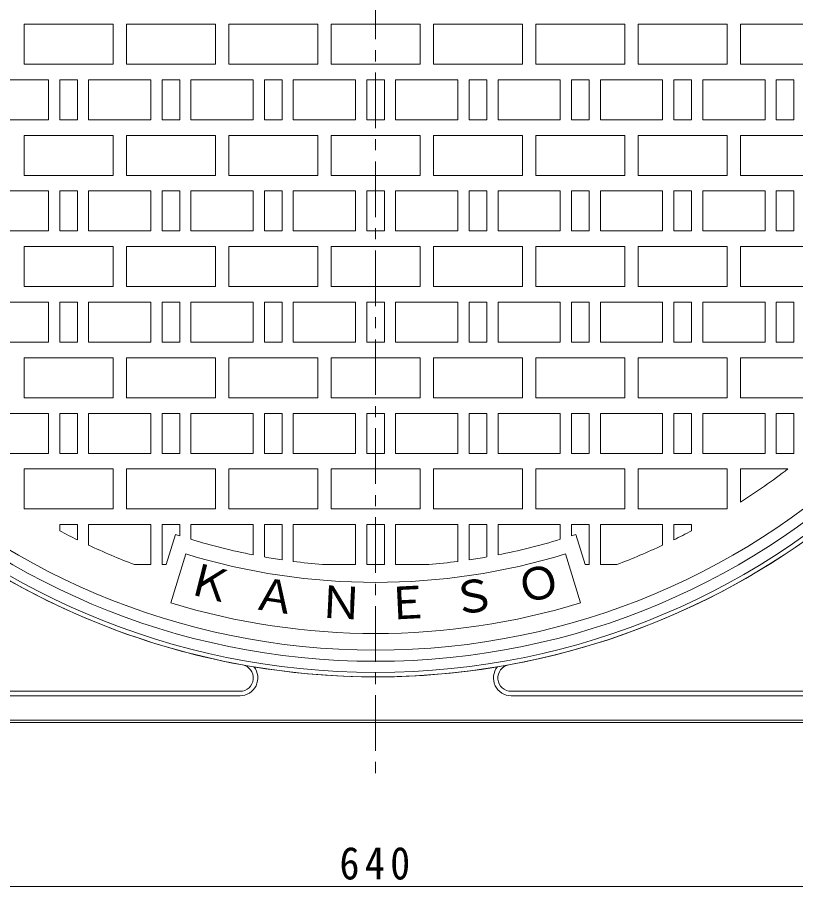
# Model space of a CAD drawing. Units: millimetres, scale not verified. Extents: x -885 to 921, y -689 to 673.
# Drawn here: x -632.3 to -282.6, y -132.6 to 258.2 of the extents above; entities that cross this region are included whole.
import ezdxf
from ezdxf.enums import TextEntityAlignment as Align

# ---------------------------------------------------------------- set-up
doc = ezdxf.new("R2010")
doc.units = ezdxf.units.MM
doc.header["$LTSCALE"] = 5
doc.linetypes.add('CHAIN1', pattern=[8, 5, -1, 1, -1])
for name, color, linetype, lineweight in [('0-0_通り芯', 3, 'Continuous', 9), ('0-1_躯体', 2, 'Continuous', 9), ('0-4_その他', 7, 'Continuous', 9)]:
    doc.layers.add(name, color=color, linetype=linetype, lineweight=lineweight)
doc.layers.add('0-F_STEEL-AB', color=7, linetype='Continuous')
doc.styles.add('ＭＳ ゴシック', font='')
doc.styles.get('ＭＳ ゴシック').set_extended_font_data('MS Gothic')

msp = doc.modelspace()

# ---------------------------------------------------------------- linework, layer by layer
at = {"layer": '0-0_通り芯'}
for p, q in [((-629.343, 255.17), (-589.343, 255.17)), ((-589.343, 255.17), (-589.343, 237.17)), ((-583.343, 255.17), (-543.343, 255.17)), ((-543.343, 255.17), (-543.343, 237.17)), ((-537.343, 255.17), (-497.343, 255.17)), ((-497.343, 255.17), (-497.343, 237.17)), ((-491.343, 255.17), (-451.343, 255.17)), ((-451.343, 255.17), (-451.343, 237.17)), ((-445.343, 255.17), (-405.343, 255.17)), ((-405.343, 255.17), (-405.343, 237.17)), ((-399.343, 255.17), (-359.343, 255.17)), ((-359.343, 255.17), (-359.343, 237.17)), ((-353.343, 255.17), (-313.343, 255.17)), ((-313.343, 255.17), (-313.343, 237.17)), ((-307.343, 255.17), (-267.343, 255.17)), ((-618.343, 212.169), (-618.343, 230.17)), ((-605.343, 212.169), (-605.343, 230.17)), ((-600.343, 212.169), (-600.343, 230.17)), ((-572.343, 230.17), (-600.343, 230.17)), ((-572.343, 212.169), (-572.343, 230.17)), ((-554.343, 212.169), (-554.343, 230.17)), ((-526.343, 230.17), (-554.343, 230.17)), ((-526.343, 212.169), (-526.343, 230.17)), ((-521.343, 230.17), (-513.343, 230.17)), ((-521.343, 212.169), (-521.343, 230.17)), ((-513.343, 212.169), (-513.343, 230.17)), ((-508.343, 230.17), (-480.343, 230.17)), ((-508.343, 212.169), (-508.343, 230.17)), ((-480.343, 212.169), (-480.343, 230.17)), ((-462.343, 212.169), (-462.343, 230.17)), ((-462.343, 230.17), (-434.343, 230.17)), ((-434.343, 212.169), (-434.343, 230.17)), ((-429.343, 230.17), (-421.343, 230.17)), ((-429.343, 212.169), (-429.343, 230.17)), ((-421.343, 212.169), (-421.343, 230.17)), ((-416.343, 230.17), (-388.343, 230.17)), ((-416.343, 212.169), (-416.343, 230.17)), ((-388.343, 212.169), (-388.343, 230.17)), ((-370.343, 230.17), (-342.343, 230.17)), ((-370.343, 212.169), (-370.343, 230.17)), ((-342.343, 212.169), (-342.343, 230.17)), ((-324.343, 212.169), (-324.343, 230.17)), ((-324.343, 230.17), (-296.343, 230.17)), ((-296.343, 212.169), (-296.343, 230.17)), ((-283.343, 212.169), (-283.343, 230.17)), ((-618.343, 212.169), (-646.343, 212.169)), ((-605.343, 212.169), (-613.343, 212.169)), ((-572.343, 212.169), (-600.343, 212.169)), ((-526.343, 212.169), (-554.343, 212.169)), ((-521.343, 212.169), (-513.343, 212.169)), ((-508.343, 212.169), (-480.343, 212.169)), ((-462.343, 212.169), (-434.343, 212.169)), ((-429.343, 212.169), (-421.343, 212.169)), ((-416.343, 212.169), (-388.343, 212.169)), ((-370.343, 212.169), (-342.343, 212.169)), ((-324.343, 212.169), (-296.343, 212.169)), ((-291.343, 212.169), (-283.343, 212.169)), ((-629.343, 205.17), (-589.343, 205.17)), ((-589.343, 205.17), (-589.343, 187.17)), ((-583.343, 205.17), (-543.343, 205.17)), ((-543.343, 205.17), (-543.343, 187.17)), ((-537.343, 205.17), (-497.343, 205.17)), ((-497.343, 205.17), (-497.343, 187.17)), ((-491.343, 205.17), (-451.343, 205.17)), ((-451.343, 205.17), (-451.343, 187.17)), ((-445.343, 205.17), (-405.343, 205.17)), ((-405.343, 205.17), (-405.343, 187.17)), ((-399.343, 205.17), (-359.343, 205.17)), ((-359.343, 205.17), (-359.343, 187.17)), ((-353.343, 205.17), (-313.343, 205.17)), ((-313.343, 205.17), (-313.343, 187.17)), ((-307.343, 205.17), (-267.343, 205.17)), ((-618.343, 162.169), (-618.343, 180.17)), ((-605.343, 162.169), (-605.343, 180.17)), ((-600.343, 162.169), (-600.343, 180.17)), ((-572.343, 180.17), (-600.343, 180.17)), ((-572.343, 162.169), (-572.343, 180.17)), ((-554.343, 162.169), (-554.343, 180.17)), ((-526.343, 180.17), (-554.343, 180.17)), ((-526.343, 162.169), (-526.343, 180.17)), ((-521.343, 180.17), (-513.343, 180.17)), ((-521.343, 162.169), (-521.343, 180.17)), ((-513.343, 162.169), (-513.343, 180.17)), ((-508.343, 180.17), (-480.343, 180.17)), ((-508.343, 162.169), (-508.343, 180.17)), ((-480.343, 162.169), (-480.343, 180.17)), ((-462.343, 162.169), (-462.343, 180.17)), ((-462.343, 180.17), (-434.343, 180.17)), ((-434.343, 162.169), (-434.343, 180.17)), ((-429.343, 180.17), (-421.343, 180.17)), ((-429.343, 162.169), (-429.343, 180.17)), ((-421.343, 162.169), (-421.343, 180.17)), ((-416.343, 180.17), (-388.343, 180.17)), ((-416.343, 162.169), (-416.343, 180.17)), ((-388.343, 162.169), (-388.343, 180.17)), ((-370.343, 180.17), (-342.343, 180.17)), ((-370.343, 162.169), (-370.343, 180.17)), ((-342.343, 162.169), (-342.343, 180.17)), ((-324.343, 162.169), (-324.343, 180.17)), ((-324.343, 180.17), (-296.343, 180.17)), ((-296.343, 162.169), (-296.343, 180.17)), ((-283.343, 162.169), (-283.343, 180.17)), ((-618.343, 162.169), (-646.343, 162.169)), ((-605.343, 162.169), (-613.343, 162.169)), ((-572.343, 162.169), (-600.343, 162.169)), ((-526.343, 162.169), (-554.343, 162.169)), ((-521.343, 162.169), (-513.343, 162.169)), ((-508.343, 162.169), (-480.343, 162.169)), ((-462.343, 162.169), (-434.343, 162.169)), ((-429.343, 162.169), (-421.343, 162.169)), ((-416.343, 162.169), (-388.343, 162.169)), ((-370.343, 162.169), (-342.343, 162.169)), ((-324.343, 162.169), (-296.343, 162.169)), ((-291.343, 162.169), (-283.343, 162.169)), ((-629.343, 155.17), (-589.343, 155.17)), ((-589.343, 155.17), (-589.343, 137.17)), ((-583.343, 155.17), (-543.343, 155.17)), ((-543.343, 155.17), (-543.343, 137.17)), ((-537.343, 155.17), (-497.343, 155.17)), ((-497.343, 155.17), (-497.343, 137.17)), ((-491.343, 155.17), (-451.343, 155.17)), ((-451.343, 155.17), (-451.343, 137.17)), ((-445.343, 155.17), (-405.343, 155.17)), ((-405.343, 155.17), (-405.343, 137.17)), ((-399.343, 155.17), (-359.343, 155.17)), ((-359.343, 155.17), (-359.343, 137.17)), ((-353.343, 155.17), (-313.343, 155.17)), ((-313.343, 155.17), (-313.343, 137.17)), ((-307.343, 155.17), (-267.343, 155.17)), ((-618.343, 112.169), (-618.343, 130.17)), ((-605.343, 112.169), (-605.343, 130.17)), ((-600.343, 112.169), (-600.343, 130.17)), ((-572.343, 130.17), (-600.343, 130.17)), ((-572.343, 112.169), (-572.343, 130.17)), ((-554.343, 112.169), (-554.343, 130.17)), ((-526.343, 130.17), (-554.343, 130.17)), ((-526.343, 112.169), (-526.343, 130.17)), ((-521.343, 130.17), (-513.343, 130.17)), ((-521.343, 112.169), (-521.343, 130.17)), ((-513.343, 112.169), (-513.343, 130.17)), ((-508.343, 130.17), (-480.343, 130.17)), ((-508.343, 112.169), (-508.343, 130.17)), ((-480.343, 112.169), (-480.343, 130.17)), ((-462.343, 112.169), (-462.343, 130.17)), ((-462.343, 130.17), (-434.343, 130.17)), ((-434.343, 112.169), (-434.343, 130.17)), ((-429.343, 130.17), (-421.343, 130.17)), ((-429.343, 112.169), (-429.343, 130.17)), ((-421.343, 112.169), (-421.343, 130.17)), ((-416.343, 130.17), (-388.343, 130.17)), ((-416.343, 112.169), (-416.343, 130.17)), ((-388.343, 112.169), (-388.343, 130.17)), ((-370.343, 130.17), (-342.343, 130.17)), ((-370.343, 112.169), (-370.343, 130.17)), ((-342.343, 112.169), (-342.343, 130.17)), ((-324.343, 112.169), (-324.343, 130.17)), ((-324.343, 130.17), (-296.343, 130.17)), ((-296.343, 112.169), (-296.343, 130.17)), ((-283.343, 112.169), (-283.343, 130.17)), ((-618.343, 112.169), (-646.343, 112.169)), ((-605.343, 112.169), (-613.343, 112.169)), ((-572.343, 112.169), (-600.343, 112.169)), ((-526.343, 112.169), (-554.343, 112.169)), ((-521.343, 112.169), (-513.343, 112.169)), ((-508.343, 112.169), (-480.343, 112.169)), ((-462.343, 112.169), (-434.343, 112.169)), ((-429.343, 112.169), (-421.343, 112.169)), ((-416.343, 112.169), (-388.343, 112.169)), ((-370.343, 112.169), (-342.343, 112.169)), ((-324.343, 112.169), (-296.343, 112.169)), ((-291.343, 112.169), (-283.343, 112.169)), ((-629.343, 105.17), (-589.343, 105.17)), ((-589.343, 105.17), (-589.343, 87.17)), ((-583.343, 105.17), (-543.343, 105.17)), ((-543.343, 105.17), (-543.343, 87.17)), ((-537.343, 105.17), (-497.343, 105.17)), ((-497.343, 105.17), (-497.343, 87.17)), ((-491.343, 105.17), (-451.343, 105.17)), ((-451.343, 105.17), (-451.343, 87.17)), ((-445.343, 105.17), (-405.343, 105.17)), ((-405.343, 105.17), (-405.343, 87.17)), ((-399.343, 105.17), (-359.343, 105.17)), ((-359.343, 105.17), (-359.343, 87.17)), ((-353.343, 105.17), (-313.343, 105.17)), ((-313.343, 105.17), (-313.343, 87.17)), ((-307.343, 105.17), (-267.343, 105.17)), ((-618.343, 62.169), (-618.343, 80.17)), ((-605.343, 62.169), (-605.343, 80.17)), ((-600.343, 62.169), (-600.343, 80.17)), ((-572.343, 80.17), (-600.343, 80.17)), ((-572.343, 62.169), (-572.343, 80.17)), ((-554.343, 62.169), (-554.343, 80.17)), ((-526.343, 80.17), (-554.343, 80.17)), ((-526.343, 62.169), (-526.343, 80.17)), ((-521.343, 80.17), (-513.343, 80.17)), ((-521.343, 62.169), (-521.343, 80.17)), ((-513.343, 62.169), (-513.343, 80.17)), ((-508.343, 80.17), (-480.343, 80.17)), ((-508.343, 62.169), (-508.343, 80.17)), ((-480.343, 62.169), (-480.343, 80.17)), ((-462.343, 62.169), (-462.343, 80.17)), ((-462.343, 80.17), (-434.343, 80.17)), ((-434.343, 62.169), (-434.343, 80.17)), ((-429.343, 80.17), (-421.343, 80.17)), ((-429.343, 62.169), (-429.343, 80.17)), ((-421.343, 62.169), (-421.343, 80.17)), ((-416.343, 80.17), (-388.343, 80.17)), ((-416.343, 62.169), (-416.343, 80.17)), ((-388.343, 62.169), (-388.343, 80.17)), ((-370.343, 80.17), (-342.343, 80.17)), ((-370.343, 62.169), (-370.343, 80.17)), ((-342.343, 62.169), (-342.343, 80.17)), ((-324.343, 62.169), (-324.343, 80.17)), ((-324.343, 80.17), (-296.343, 80.17)), ((-296.343, 62.169), (-296.343, 80.17)), ((-283.343, 62.169), (-283.343, 80.17)), ((-618.343, 62.169), (-646.343, 62.169)), ((-605.343, 62.169), (-613.343, 62.169)), ((-572.343, 62.169), (-600.343, 62.169)), ((-526.343, 62.169), (-554.343, 62.169)), ((-521.343, 62.169), (-513.343, 62.169)), ((-508.343, 62.169), (-480.343, 62.169)), ((-462.343, 62.169), (-434.343, 62.169)), ((-429.343, 62.169), (-421.343, 62.169)), ((-416.343, 62.169), (-388.343, 62.169)), ((-370.343, 62.169), (-342.343, 62.169)), ((-324.343, 62.169), (-296.343, 62.169)), ((-291.343, 62.169), (-283.343, 62.169)), ((-629.343, 55.17), (-589.343, 55.17)), ((-589.343, 55.17), (-589.343, 37.17)), ((-583.343, 55.17), (-543.343, 55.17)), ((-543.343, 55.17), (-543.343, 37.17)), ((-537.343, 55.17), (-497.343, 55.17)), ((-497.343, 55.17), (-497.343, 37.17)), ((-491.343, 55.17), (-451.343, 55.17)), ((-451.343, 55.17), (-451.343, 37.17)), ((-445.343, 55.17), (-405.343, 55.17)), ((-405.343, 55.17), (-405.343, 37.17)), ((-399.343, 55.17), (-359.343, 55.17)), ((-359.343, 55.17), (-359.343, 37.17)), ((-307.343, 55.17), (-307.343, 40.201)), ((-307.343, 55.17), (-286.046, 55.17)), ((-613.343, 30.17), (-605.343, 30.17)), ((-613.343, 27.372), (-613.343, 30.17)), ((-605.343, 23.296), (-605.343, 30.17)), ((-600.343, 20.897), (-600.343, 30.17)), ((-559.343, 30.17), (-567.343, 30.17)), ((-567.343, 12.17), (-567.343, 30.17)), ((-559.343, 25.096), (-559.343, 30.17)), ((-526.343, 30.17), (-554.343, 30.17)), ((-554.343, 23.523), (-554.343, 30.17)), ((-526.343, 16.527), (-526.343, 30.17)), ((-521.343, 30.17), (-513.343, 30.17)), ((-521.343, 15.59), (-521.343, 30.17)), ((-513.343, 14.281), (-513.343, 30.17)), ((-508.343, 30.17), (-480.343, 30.17)), ((-508.343, 13.581), (-508.343, 30.17)), ((-480.343, 12.169), (-480.343, 30.17)), ((-462.343, 12.169), (-462.343, 30.17)), ((-462.343, 30.17), (-434.343, 30.17)), ((-434.343, 13.581), (-434.343, 30.17)), ((-429.343, 30.17), (-421.343, 30.17)), ((-429.343, 14.281), (-429.343, 30.17)), ((-421.343, 15.59), (-421.343, 30.17)), ((-416.343, 30.17), (-388.343, 30.17)), ((-416.343, 16.527), (-416.343, 30.17)), ((-388.343, 23.523), (-388.343, 30.17)), ((-383.343, 30.17), (-375.343, 30.17)), ((-383.343, 25.096), (-383.343, 30.17)), ((-342.343, 20.897), (-342.343, 30.17)), ((-337.343, 30.17), (-329.343, 30.17)), ((-337.343, 23.296), (-337.343, 30.17)), ((-329.343, 27.372), (-329.343, 30.17)), ((-561.338, 25.751), (-565.49, 12.17)), ((-556.716, 16.928), (-563.44, -5.067)), ((-385.97, 16.928), (-379.246, -5.067)), ((-572.343, 12.17), (-579.787, 12.17)), ((-565.49, 12.17), (-567.343, 12.17)), ((-495.197, 12.169), (-480.343, 12.169)), ((-462.343, 12.169), (-447.489, 12.169)), ((-370.343, 12.17), (-362.899, 12.17))]:
    msp.add_line(p, q, dxfattribs=at)
for points in [[(-629.343, 255.17), (-629.343, 237.17), (-589.343, 237.17)], [(-583.343, 255.17), (-583.343, 237.17), (-543.343, 237.17)], [(-537.343, 255.17), (-537.343, 237.17), (-497.343, 237.17)], [(-491.343, 255.17), (-491.343, 237.17), (-451.343, 237.17)], [(-445.343, 255.17), (-445.343, 237.17), (-405.343, 237.17)], [(-399.343, 255.17), (-399.343, 237.17), (-359.343, 237.17)], [(-353.343, 255.17), (-353.343, 237.17), (-313.343, 237.17)], [(-307.343, 255.17), (-307.343, 237.17), (-267.343, 237.17)], [(-646.343, 212.169), (-646.343, 230.17), (-618.343, 230.17)], [(-613.343, 212.169), (-613.343, 230.17), (-605.343, 230.17)], [(-559.343, 212.169), (-567.343, 212.169), (-567.343, 230.17)], [(-559.343, 212.169), (-559.343, 230.17), (-567.343, 230.17)], [(-475.343, 212.169), (-467.343, 212.169), (-467.343, 230.17)], [(-475.343, 212.169), (-475.343, 230.17), (-467.343, 230.17)], [(-383.343, 212.169), (-375.343, 212.169), (-375.343, 230.17)], [(-383.343, 212.169), (-383.343, 230.17), (-375.343, 230.17)], [(-337.343, 212.169), (-329.343, 212.169), (-329.343, 230.17)], [(-337.343, 212.169), (-337.343, 230.17), (-329.343, 230.17)], [(-291.343, 212.169), (-291.343, 230.17), (-283.343, 230.17)], [(-629.343, 205.17), (-629.343, 187.17), (-589.343, 187.17)], [(-583.343, 205.17), (-583.343, 187.17), (-543.343, 187.17)], [(-537.343, 205.17), (-537.343, 187.17), (-497.343, 187.17)], [(-491.343, 205.17), (-491.343, 187.17), (-451.343, 187.17)], [(-445.343, 205.17), (-445.343, 187.17), (-405.343, 187.17)], [(-399.343, 205.17), (-399.343, 187.17), (-359.343, 187.17)], [(-353.343, 205.17), (-353.343, 187.17), (-313.343, 187.17)], [(-307.343, 205.17), (-307.343, 187.17), (-267.343, 187.17)], [(-646.343, 162.169), (-646.343, 180.17), (-618.343, 180.17)], [(-613.343, 162.169), (-613.343, 180.17), (-605.343, 180.17)], [(-559.343, 162.169), (-567.343, 162.169), (-567.343, 180.17)], [(-559.343, 162.169), (-559.343, 180.17), (-567.343, 180.17)], [(-475.343, 162.169), (-467.343, 162.169), (-467.343, 180.17)], [(-475.343, 162.169), (-475.343, 180.17), (-467.343, 180.17)], [(-383.343, 162.169), (-375.343, 162.169), (-375.343, 180.17)], [(-383.343, 162.169), (-383.343, 180.17), (-375.343, 180.17)], [(-337.343, 162.169), (-329.343, 162.169), (-329.343, 180.17)], [(-337.343, 162.169), (-337.343, 180.17), (-329.343, 180.17)], [(-291.343, 162.169), (-291.343, 180.17), (-283.343, 180.17)], [(-629.343, 155.17), (-629.343, 137.17), (-589.343, 137.17)], [(-583.343, 155.17), (-583.343, 137.17), (-543.343, 137.17)], [(-537.343, 155.17), (-537.343, 137.17), (-497.343, 137.17)], [(-491.343, 155.17), (-491.343, 137.17), (-451.343, 137.17)], [(-445.343, 155.17), (-445.343, 137.17), (-405.343, 137.17)], [(-399.343, 155.17), (-399.343, 137.17), (-359.343, 137.17)], [(-353.343, 155.17), (-353.343, 137.17), (-313.343, 137.17)], [(-307.343, 155.17), (-307.343, 137.17), (-267.343, 137.17)], [(-646.343, 112.169), (-646.343, 130.17), (-618.343, 130.17)], [(-613.343, 112.169), (-613.343, 130.17), (-605.343, 130.17)], [(-559.343, 112.169), (-567.343, 112.169), (-567.343, 130.17)], [(-559.343, 112.169), (-559.343, 130.17), (-567.343, 130.17)], [(-475.343, 112.169), (-467.343, 112.169), (-467.343, 130.17)], [(-475.343, 112.169), (-475.343, 130.17), (-467.343, 130.17)], [(-383.343, 112.169), (-375.343, 112.169), (-375.343, 130.17)], [(-383.343, 112.169), (-383.343, 130.17), (-375.343, 130.17)], [(-337.343, 112.169), (-329.343, 112.169), (-329.343, 130.17)], [(-337.343, 112.169), (-337.343, 130.17), (-329.343, 130.17)], [(-291.343, 112.169), (-291.343, 130.17), (-283.343, 130.17)], [(-629.343, 105.17), (-629.343, 87.17), (-589.343, 87.17)], [(-583.343, 105.17), (-583.343, 87.17), (-543.343, 87.17)], [(-537.343, 105.17), (-537.343, 87.17), (-497.343, 87.17)], [(-491.343, 105.17), (-491.343, 87.17), (-451.343, 87.17)], [(-445.343, 105.17), (-445.343, 87.17), (-405.343, 87.17)], [(-399.343, 105.17), (-399.343, 87.17), (-359.343, 87.17)], [(-353.343, 105.17), (-353.343, 87.17), (-313.343, 87.17)], [(-307.343, 105.17), (-307.343, 87.17), (-267.343, 87.17)], [(-646.343, 62.169), (-646.343, 80.17), (-618.343, 80.17)], [(-613.343, 62.169), (-613.343, 80.17), (-605.343, 80.17)], [(-559.343, 62.169), (-567.343, 62.169), (-567.343, 80.17)], [(-559.343, 62.169), (-559.343, 80.17), (-567.343, 80.17)], [(-475.343, 62.169), (-467.343, 62.169), (-467.343, 80.17)], [(-475.343, 62.169), (-475.343, 80.17), (-467.343, 80.17)], [(-383.343, 62.169), (-375.343, 62.169), (-375.343, 80.17)], [(-383.343, 62.169), (-383.343, 80.17), (-375.343, 80.17)], [(-337.343, 62.169), (-329.343, 62.169), (-329.343, 80.17)], [(-337.343, 62.169), (-337.343, 80.17), (-329.343, 80.17)], [(-291.343, 62.169), (-291.343, 80.17), (-283.343, 80.17)], [(-629.343, 55.17), (-629.343, 37.17), (-589.343, 37.17)], [(-583.343, 55.17), (-583.343, 37.17), (-543.343, 37.17)], [(-537.343, 55.17), (-537.343, 37.17), (-497.343, 37.17)], [(-491.343, 55.17), (-491.343, 37.17), (-451.343, 37.17)], [(-445.343, 55.17), (-445.343, 37.17), (-405.343, 37.17)], [(-399.343, 55.17), (-399.343, 37.17), (-359.343, 37.17)], [(-353.343, 55.17), (-313.343, 55.17), (-313.343, 37.17)], [(-353.343, 55.17), (-353.343, 37.17), (-313.343, 37.17)], [(-572.343, 12.17), (-572.343, 30.17), (-600.343, 30.17)], [(-475.343, 12.169), (-467.343, 12.169), (-467.343, 30.17)], [(-475.343, 12.169), (-475.343, 30.17), (-467.343, 30.17)], [(-381.348, 25.751), (-377.196, 12.17), (-375.343, 12.17), (-375.343, 30.17)], [(-370.343, 12.17), (-370.343, 30.17), (-342.343, 30.17)]]:
    msp.add_lwpolyline(points, dxfattribs=at)
msp.add_circle((-471.343, 296.169), 322.5, dxfattribs=at)
for radius, start, end in [(304, 302.64783, 307.55556), (304, 242.15343, 243.84573), (304, 296.15427, 297.84657), (285, 251.59259, 252.0148), (285, 253.06853, 258.87311), (285, 281.12689, 286.9315), (285, 287.98523, 288.40741), (304, 244.89099, 249.10088), (304, 290.89912, 295.10904), (292, 252.99998, 287.00002), (285, 259.89584, 261.52557), (285, 262.54054, 265.19881), (285, 274.80119, 277.45947), (285, 278.47446, 280.10419), (315, 253, 287)]:
    msp.add_arc((-471.343, 296.169), radius, start, end, dxfattribs=at)
at = {"layer": '0-1_躯体', "linetype": 'CHAIN1'}
msp.add_line((-471.343, 673.434), (-471.343, -82.441), dxfattribs=at)
at = {"layer": '0-1_躯体'}
for p, q in [((-532.296, -46.831), (-766.343, -46.831)), ((-720.076, -44.83), (-532.296, -44.83)), ((-222.61, -44.831), (-410.389, -44.831)), ((-176.343, -46.831), (-410.389, -46.831)), ((-766.343, -57.83), (-176.343, -57.83)), ((-766.343, -58.83), (-176.343, -58.83)), ((-766.343, -58.831), (-176.343, -58.831))]:
    msp.add_line(p, q, dxfattribs=at)
for radius in [332.5, 327.5]:
    msp.add_circle((-471.343, 296.169), radius, dxfattribs=at)
for centre, radius, start, end in [((-471.343, 296.169), 334.5, 145.32016, 0), ((-471.343, 296.169), 334.5, 235.32016, 259.68779), ((-471.343, 296.169), 334.5, 260.58615, 304.67984), ((-532.296, -38.83), 6, 270, 79.68779), ((-532.296, -38.83), 8, 270, 38.72531), ((-410.389, -38.83), 8, 141.27551, 270), ((-410.389, -38.83), 6, 100.31233, 270)]:
    msp.add_arc(centre, radius, start, end, dxfattribs=at)
at = {"layer": '0-4_その他'}
msp.add_line((-151.594, -132.649), (-791.092, -132.649), dxfattribs=at)

# ---------------------------------------------------------------- texts
at = {"layer": '0-4_その他', "color": 2, "insert": (-487.593, -129.649), "char_height": 14.66, "attachment_point": 7, "style": 'ＭＳ ゴシック'}
msp.add_mtext('\\T1.27;\\W0.9;640', dxfattribs=at)
at = {"layer": '0-F_STEEL-AB', "style": 'ＭＳ ゴシック'}
for s, rotation, p in [('Ｋ', 345.833, (-558.226, -4.85)), ('Ｏ', 14.167, (-404.954, -10.023)), ('Ａ', 351.5, (-528.079, -11.958)), ('Ｓ', 8.5, (-435.512, -15.082)), ('Ｎ', 357.167, (-497.377, -16.054)), ('Ｅ', 2.833, (-466.42, -17.099))]:
    msp.add_text(s, height=14.66, rotation=rotation, dxfattribs=at).set_placement(p, align=Align.BOTTOM_LEFT)

doc.saveas('drawing.dxf')
